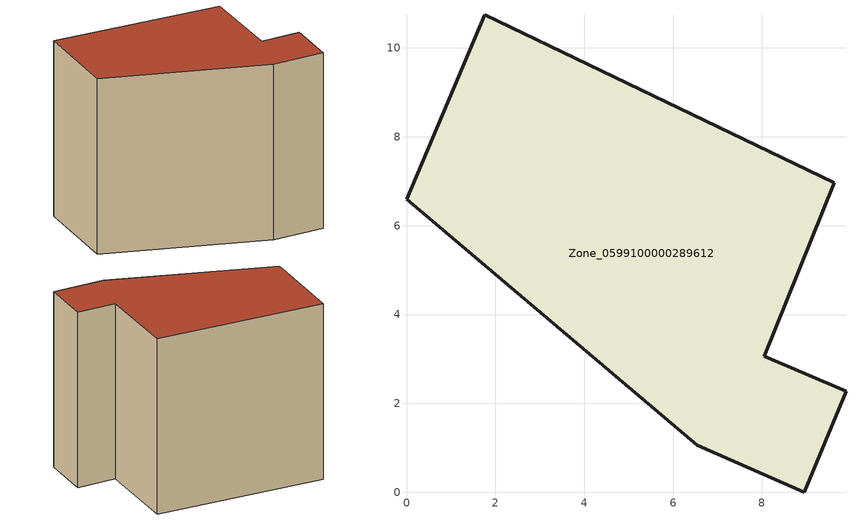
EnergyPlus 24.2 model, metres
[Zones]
Zone_0599100000289612
 floor ground (C_G): 6.54,1.06 0,6.59 1.76,10.75 9.63,6.97 8.05,3.06 9.89,2.27 8.95,0 z0
 wall outside (C_F): 0,6.59 6.54,1.06 8.95,0 9.89,2.27 8.05,3.06 9.63,6.97 1.76,10.75 0,6.59 z0:9.39
 roof outside (C_R): 8.05,3.06 9.63,6.97 1.76,10.75 0,6.59 6.54,1.06 8.95,0 9.89,2.27 z9.39
[BUILDING]
Pand.0599100000289612: North Axis=0; Terrain=City; Loads Convergence Tolerance Value=0.04; Temperature Convergence Tolerance Value=0.4; Solar Distribution=FullExterior; Maximum Number of Warmup Days=25; Minimum Number of Warmup Days=1
[Site:Location]
Rotterdam.The.Hague.AP_ZH_NLD Design_Conditions: Latitude=51.96; Longitude=4.45; Time Zone=1; Elevation=-4.5
[SITE:GROUNDTEMPERATURE:BUILDINGSURFACE]
18, 18, 18, 18, 18, 18, 18, 18, 18, 18, 18, 18
[MATERIAL] Thermal Absorptance=0.9; Solar Absorptance=0.7; Visible Absorptance=0.7
Name | Roughness | Thickness | Conductivity | Density | Specific Heat
G.TI.1946 | MediumSmooth | 0.15 | 1 | 540 | 1210
F.TI.1946 | Rough | 0.3 | 0.857143 | 1920 | 840
R.TI.1946 | MediumRough | 0.2 | 0.1 | 1500 | 1000
[CONSTRUCTION]
C_G: G.TI.1946
C_F: F.TI.1946
C_R: R.TI.1946
[ZONE]
Zone_0599100000289612: Type=1; Multiplier=1; Ceiling Height=Autocalculate; Volume=Autocalculate; Floor Area=autocalculate; Part of Total Floor Area=Yes
[ZONEINFILTRATION:DESIGNFLOWRATE]
Infil_Zone_0599100000289612: Zone or ZoneList or Space or SpaceList=Zone_0599100000289612; Schedule=AlwaysOn; Design Flow Rate Calculation Method=Flow/Area; Flow Rate per Floor Area=0.003; Constant Term Coefficient=1; Temperature Term Coefficient=0; Velocity Term Coefficient=0; Velocity Squared Term Coefficient=0
[HVACTEMPLATE:ZONE:IDEALLOADSAIRSYSTEM]
Zone_0599100000289612: Maximum Heating Supply Air Temperature=50; Minimum Cooling Supply Air Temperature=13; Maximum Heating Supply Air Humidity Ratio=0.0156; Minimum Cooling Supply Air Humidity Ratio=0.0077; Heating Limit=NoLimit; Cooling Limit=NoLimit; Dehumidification Control Type=ConstantSensibleHeatRatio; Cooling Sensible Heat Ratio=0.7; Dehumidification Setpoint=60; Humidification Control Type=None; Humidification Setpoint=30; Outdoor Air Method=None; Outdoor Air Flow Rate per Person=0.00944; Outdoor Air Flow Rate per Zone Floor Area=0; Outdoor Air Flow Rate per Zone=0; Demand Controlled Ventilation Type=None; Outdoor Air Economizer Type=NoEconomizer; Heat Recovery Type=None; Sensible Heat Recovery Effectiveness=0.7; Latent Heat Recovery Effectiveness=0.65
[ZONECONTROL:THERMOSTAT]
ThermostatControl_Zone_0599100000289612: Zone or ZoneList=Zone_0599100000289612; Control Type Schedule=DualSetpointControlType; Control 1=Thermostat_Zone_0599100000289612; Temperature Difference Between Cutout And Setpoint=0
[THERMOSTATSETPOINT:DUALSETPOINT]
Thermostat_Zone_0599100000289612: Heating Setpoint Temperature Schedule=HeatingSetpoint_Zone_0599100000289612; Cooling Setpoint Temperature Schedule=CoolingSetpoint_Zone_0599100000289612
[SCHEDULE:COMPACT]
HeatingSetpoint_Zone_0599100000289612: Through: 12/31, For: AllDays, Until: 24:00, 21
CoolingSetpoint_Zone_0599100000289612: Through: 12/31, For: AllDays, Until: 24:00, 24
DualSetpointControlType: Through: 12/31, For: AllDays, Until: 24:00, 4
AlwaysOn: Through: 12/31, For: AllDays, Until: 24:00, 1
